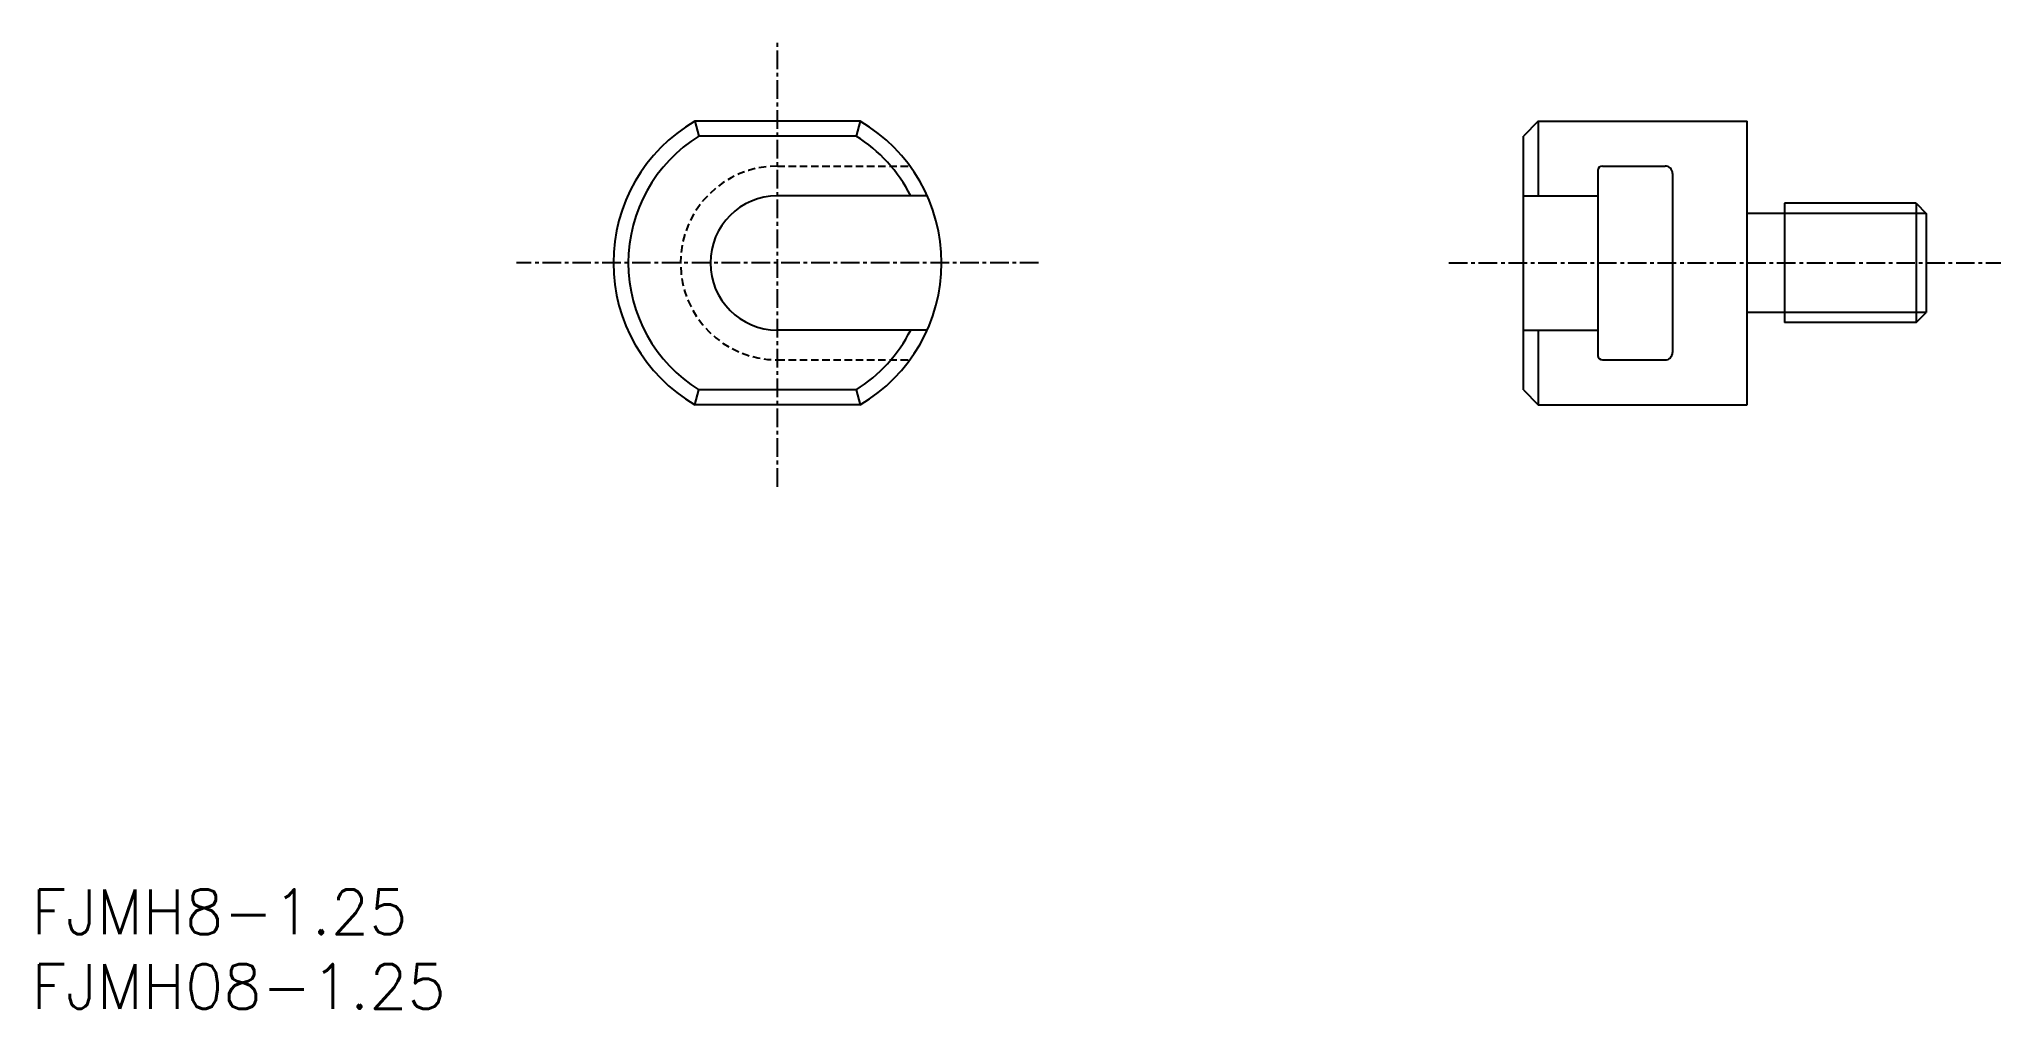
# Model space of a CAD drawing. Extents: x 1 to 132, y 0 to 65.
import ezdxf

# ---------------------------------------------------------------- set-up
doc = ezdxf.new("R2010")
doc.units = 0
doc.linetypes.add('CENTER', pattern=[2, 1.25, -0.25, 0.25, -0.25])
doc.linetypes.add('DASHED', pattern=[0.75, 0.5, -0.25])
doc.layers.get('0').update_dxf_attribs({"linetype": 'CONTINUOUS'})
doc.layers.add('CENTER', color=1, linetype='CENTER')
doc.styles.get("Standard").update_dxf_attribs({"font": 'txt.shx'})

# ---------------------------------------------------------------- blocks, each defined once
blk = doc.blocks.new('*U14')
at = {"color": 7, "linetype": 'CONTINUOUS'}
blk.add_text('FJMH08-1.25', height=3, dxfattribs=at).set_placement((0, 0))
blk = doc.blocks.new('*U15')
at = {"color": 7, "linetype": 'CONTINUOUS'}
blk.add_text('FJMH8-1.25', height=3, dxfattribs=at).set_placement((0, 5))

msp = doc.modelspace()

# ---------------------------------------------------------------- linework, layer by layer
at = {"color": 7, "linetype": 'CONTINUOUS'}
for p, q in [((55.55, 59.5), (44.45, 59.5)), ((44.45, 59.5), (44.73, 58.5)), ((55.55, 59.5), (55.27, 58.5)), ((101, 59.5), (100, 58.5)), ((101, 59.5), (115, 59.5)), ((101, 59.5), (101, 54.5)), ((115, 40.5), (115, 59.5)), ((55.27, 58.5), (44.73, 58.5)), ((100, 41.5), (100, 58.5)), ((105, 56.2), (105, 43.8)), ((105.3, 56.5), (109.5, 56.5)), ((110, 56), (110, 44)), ((60.04, 54.5), (50, 54.5)), ((100, 54.5), (105, 54.5)), ((117.5, 54), (117.5, 46)), ((126.32, 54), (117.5, 54)), ((126.32, 54), (127, 53.32)), ((126.32, 54), (126.32, 46)), ((127, 53.32), (127, 46.68)), ((126.32, 46), (127, 46.68)), ((60.04, 45.5), (50, 45.5)), ((100, 45.5), (105, 45.5)), ((101, 45.5), (101, 40.5)), ((126.32, 46), (117.5, 46)), ((105.3, 43.5), (109.5, 43.5)), ((44.45, 40.5), (44.73, 41.5)), ((55.27, 41.5), (44.73, 41.5)), ((55.27, 41.5), (55.55, 40.5)), ((100, 41.5), (101, 40.5)), ((55.55, 40.5), (44.45, 40.5)), ((101, 40.5), (115, 40.5))]:
    msp.add_line(p, q, dxfattribs=at)
at = {"color": 3, "linetype": 'DASHED'}
for p, q in [((50, 56.5), (58.87, 56.5)), ((50, 43.5), (58.87, 43.5))]:
    msp.add_line(p, q, dxfattribs=at)
at = {"color": 3, "linetype": 'CONTINUOUS'}
for p, q in [((127, 53.32), (115, 53.32)), ((127, 46.68), (115, 46.68))]:
    msp.add_line(p, q, dxfattribs=at)
at = {"color": 7, "linetype": 'CONTINUOUS'}
for centre, radius, start, end in [((50, 50), 11, 120.2726, 239.7274), ((50, 50), 11, 300.2726, 59.7274), ((50, 50), 10, 121.7883, 238.2117), ((50, 50), 10, 26.7437, 58.2117), ((105.3, 56.2), 0.3, 90, 180), ((109.5, 56), 0.5, 0, 90), ((50, 50), 4.5, 90, 270), ((50, 50), 10, 301.7883, 333.2563), ((105.3, 43.8), 0.3, 180, 270), ((109.5, 44), 0.5, 270, 0)]:
    msp.add_arc(centre, radius, start, end, dxfattribs=at)
at = {"color": 3, "linetype": 'DASHED'}
msp.add_arc((50, 50), 6.5, 90, 270, dxfattribs=at)
at = {"layer": 'CENTER', "color": 1, "linetype": 'CENTER'}
for p, q in [((50, 35), (50, 65)), ((67.5, 50), (32.5, 50)), ((95, 50), (132, 50))]:
    msp.add_line(p, q, dxfattribs=at)

# ---------------------------------------------------------------- block references
at = {"color": 7, "linetype": 'CONTINUOUS'}
for name in ['*U15', '*U14']:
    msp.add_blockref(name, (0, 0), dxfattribs=at)

doc.saveas('drawing.dxf')
